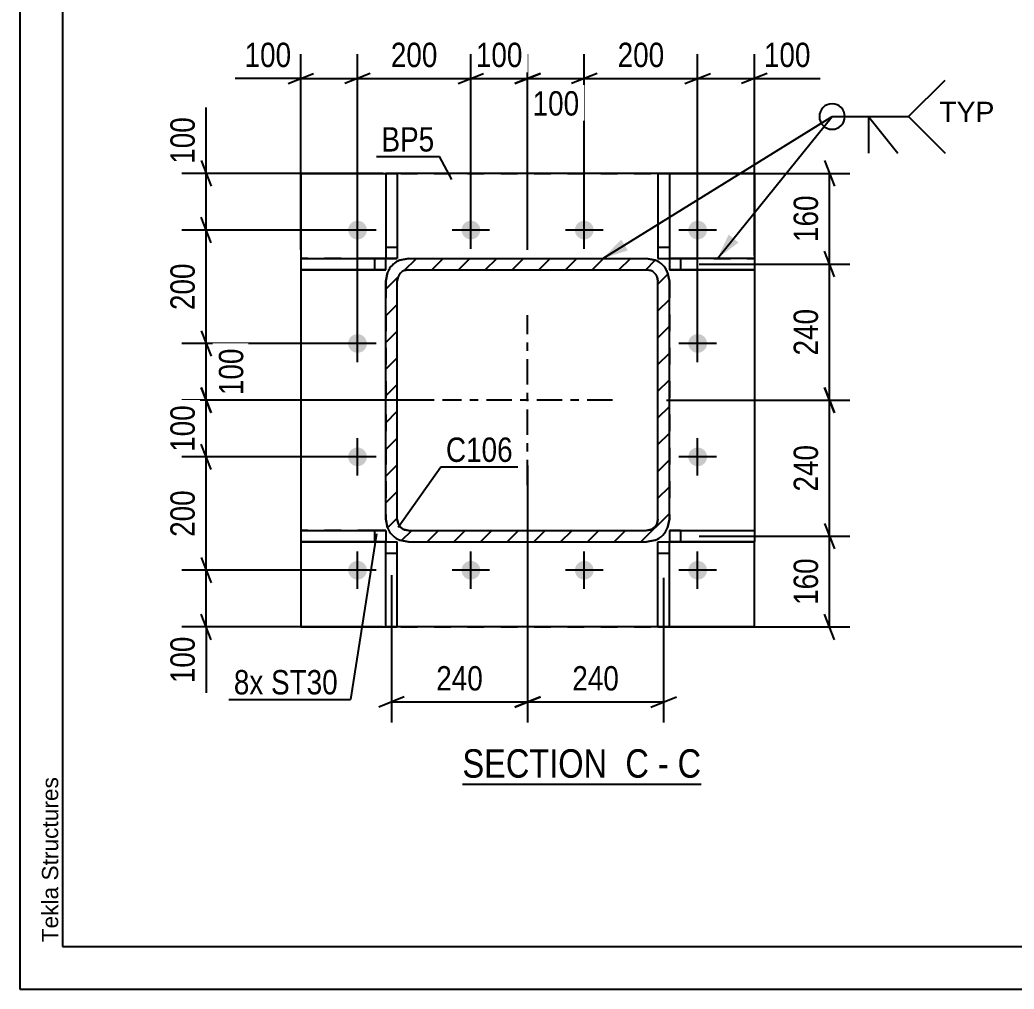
# Model space of a CAD drawing. Header units: millimetres. Extents: x -132 to 462, y -157 to 263.
# Drawn here: x -132.1 to -15.1, y -157 to -43 of the extents above; entities that cross this region are included whole.
import ezdxf

# ---------------------------------------------------------------- set-up
doc = ezdxf.new("R2010")
doc.units = ezdxf.units.MM
doc.linetypes.add('DXK_LINE_DOT2', pattern=[3.9198, 1.9599, -1.9599])
doc.linetypes.add('DXK_LINE_DOT3', pattern=[5.9187, 2.979, -0.9799, 0.9799, -0.9799])
doc.styles.add('Arial', font='ARIAL.TTF', dxfattribs={"height": 0.2})
doc.styles.add('Arial Narrow', font='ARIALN.TTF', dxfattribs={"height": 0.2})

# ---------------------------------------------------------------- blocks, each defined once
blk = doc.blocks.new('Unknown-339278202-1134')
at = {"color": 5, "linetype": 'Continuous'}
for p, q in [((-132.05, 263), (-132.05, -157)), ((-127.05, 258), (-127.05, -152)), ((-127.05, -152), (456.95, -152)), ((-132.05, -157), (461.95, -157))]:
    blk.add_line(p, q, dxfattribs=at)
at = {"color": 174, "linetype": 'Continuous', "style": 'Arial'}
blk.add_text('Tekla Structures', height=1.9102, rotation=90, dxfattribs=at).set_placement((-127.55, -151.5))
blk = doc.blocks.new('Unknown-339278202-11 - 3724')
at = {"color": 6, "linetype": 'Continuous'}
blk.add_line((-80.01, -132.89), (-51.94, -132.89), dxfattribs=at)
at = {"color": 0, "linetype": 'Continuous'}
for points in [[(-61.9, -132.14), (-61.9, -128.64), (-80.01, -128.64), (-80.01, -132.14)], [(-58.08, -132.14), (-58.08, -128.64), (-60.85, -128.64), (-60.85, -132.14)], [(-55.76, -132.14), (-55.76, -128.64), (-57.03, -128.64), (-57.03, -132.14)], [(-51.94, -132.14), (-51.94, -128.64), (-54.71, -128.64), (-54.71, -132.14)]]:
    blk.add_wipeout(points, dxfattribs=at)
at = {"color": 7, "linetype": 'Continuous', "style": 'Arial Narrow'}
for s, p in [('SECTION ', (-80.01, -132.14)), ('C', (-60.85, -132.14)), ('C', (-54.71, -132.14)), ('-', (-57.03, -132.14))]:
    blk.add_text(s, height=3.34, dxfattribs=at).set_placement(p)
blk = doc.blocks.new('Part-339278202-3769 - 3724')
at = {"color": 2, "linetype": 'Continuous'}
for p, q in [((-89.02, -61.09), (-89.02, -71.09)), ((-87.68, -61.09), (-89.02, -61.09)), ((-87.68, -61.09), (-87.68, -71.09)), ((-89.02, -69.75), (-87.68, -69.75)), ((-87.68, -71.09), (-89.02, -71.09)), ((-89.02, -71.09), (-87.68, -71.09))]:
    blk.add_line(p, q, dxfattribs=at)
at = {"color": 7, "linetype": 'DXK_LINE_DOT2'}
for p, q in [((-89.02, -61.09), (-87.68, -61.09)), ((-89.02, -69.75), (-89.02, -69.75)), ((-89.02, -69.75), (-87.68, -69.75)), ((-87.68, -69.75), (-87.68, -69.75)), ((-89.02, -71.09), (-89.02, -71.09)), ((-89.02, -71.09), (-89.02, -71.09))]:
    blk.add_line(p, q, dxfattribs=at)
blk = doc.blocks.new('Part-339278202-3744 - 3724')
at = {"color": 2, "linetype": 'Continuous'}
for p, q in [((-99.02, -103.09), (-99.02, -103.09)), ((-99.02, -103.09), (-90.35, -103.09)), ((-99.02, -103.09), (-99.02, -104.42)), ((-90.35, -103.09), (-89.02, -103.09)), ((-90.35, -103.09), (-90.35, -104.42)), ((-89.02, -103.09), (-89.02, -104.42)), ((-99.02, -104.42), (-90.35, -104.42)), ((-90.35, -104.42), (-99.02, -104.42)), ((-90.35, -104.42), (-89.02, -104.42)), ((-89.02, -104.42), (-90.35, -104.42))]:
    blk.add_line(p, q, dxfattribs=at)
at = {"color": 7, "linetype": 'DXK_LINE_DOT2'}
for p, q in [((-90.35, -103.09), (-99.02, -103.09)), ((-89.02, -103.09), (-90.35, -103.09)), ((-89.02, -103.09), (-89.02, -103.09)), ((-90.35, -104.42), (-90.35, -104.42)), ((-89.02, -104.42), (-89.02, -104.42)), ((-89.02, -104.42), (-89.02, -104.42))]:
    blk.add_line(p, q, dxfattribs=at)
blk = doc.blocks.new('Part-339278202-3749 - 3724')
at = {"color": 2, "linetype": 'Continuous'}
for p, q in [((-99.02, -71.09), (-99.02, -71.09)), ((-99.02, -71.09), (-90.35, -71.09)), ((-99.02, -71.09), (-99.02, -72.42)), ((-90.35, -71.09), (-89.02, -71.09)), ((-90.35, -71.09), (-90.35, -72.42)), ((-89.02, -72.42), (-89.02, -71.09)), ((-99.02, -72.42), (-90.35, -72.42)), ((-90.35, -72.42), (-99.02, -72.42)), ((-90.35, -72.42), (-89.02, -72.42)), ((-89.02, -72.42), (-90.35, -72.42)), ((-89.02, -72.42), (-89.02, -72.42))]:
    blk.add_line(p, q, dxfattribs=at)
at = {"color": 7, "linetype": 'DXK_LINE_DOT2'}
for p, q in [((-90.35, -71.09), (-99.02, -71.09)), ((-89.02, -71.09), (-90.35, -71.09)), ((-89.02, -71.09), (-89.02, -71.09)), ((-90.35, -72.42), (-90.35, -72.42))]:
    blk.add_line(p, q, dxfattribs=at)
blk = doc.blocks.new('Part-339278202-3754 - 3724')
at = {"color": 2, "linetype": 'Continuous'}
for p, q in [((-54.35, -103.09), (-55.68, -103.09)), ((-55.68, -103.09), (-55.68, -104.42)), ((-54.35, -103.09), (-54.35, -104.42)), ((-54.35, -103.09), (-45.68, -103.09)), ((-45.68, -103.09), (-45.68, -104.42)), ((-55.68, -104.42), (-54.35, -104.42)), ((-54.35, -104.42), (-55.68, -104.42)), ((-54.35, -104.42), (-45.68, -104.42)), ((-45.68, -104.42), (-54.35, -104.42)), ((-45.68, -104.42), (-45.68, -104.42))]:
    blk.add_line(p, q, dxfattribs=at)
at = {"color": 7, "linetype": 'DXK_LINE_DOT2'}
for p, q in [((-55.68, -103.09), (-54.35, -103.09)), ((-54.35, -103.09), (-45.68, -103.09)), ((-55.68, -104.42), (-55.68, -104.42)), ((-55.68, -104.42), (-55.68, -104.42)), ((-54.35, -104.42), (-54.35, -104.42)), ((-45.68, -104.42), (-45.68, -104.42))]:
    blk.add_line(p, q, dxfattribs=at)
blk = doc.blocks.new('Part-339278202-3759 - 3724')
at = {"color": 2, "linetype": 'Continuous'}
for p, q in [((-54.35, -71.09), (-55.68, -71.09)), ((-55.68, -71.09), (-55.68, -72.42)), ((-54.35, -71.09), (-54.35, -72.42)), ((-45.68, -71.09), (-54.35, -71.09)), ((-45.68, -71.09), (-45.68, -72.42)), ((-55.68, -72.42), (-54.35, -72.42)), ((-54.35, -72.42), (-55.68, -72.42)), ((-55.68, -72.42), (-55.68, -72.42)), ((-55.68, -72.42), (-55.68, -72.42)), ((-54.35, -72.42), (-45.68, -72.42)), ((-45.68, -72.42), (-54.35, -72.42)), ((-45.68, -72.42), (-45.68, -72.42))]:
    blk.add_line(p, q, dxfattribs=at)
at = {"color": 7, "linetype": 'DXK_LINE_DOT2'}
for p, q in [((-55.68, -71.09), (-54.35, -71.09)), ((-54.35, -71.09), (-45.68, -71.09)), ((-54.35, -72.42), (-54.35, -72.42)), ((-45.68, -72.42), (-45.68, -72.42))]:
    blk.add_line(p, q, dxfattribs=at)
blk = doc.blocks.new('Part-339278202-3764 - 3724')
at = {"color": 2, "linetype": 'Continuous'}
for p, q in [((-57.02, -61.09), (-57.02, -71.09)), ((-55.68, -61.09), (-57.02, -61.09)), ((-55.68, -61.09), (-55.68, -71.09)), ((-57.02, -69.75), (-55.68, -69.75)), ((-57.02, -71.09), (-55.68, -71.09)), ((-57.02, -71.09), (-55.68, -71.09))]:
    blk.add_line(p, q, dxfattribs=at)
at = {"color": 7, "linetype": 'DXK_LINE_DOT2'}
for p, q in [((-57.02, -61.09), (-55.68, -61.09)), ((-57.02, -69.75), (-55.68, -69.75)), ((-55.68, -71.09), (-55.68, -71.09))]:
    blk.add_line(p, q, dxfattribs=at)
blk = doc.blocks.new('Part-339278202-3774 - 3724')
at = {"color": 2, "linetype": 'Continuous'}
for p, q in [((-57.02, -104.42), (-55.68, -104.42)), ((-57.02, -114.42), (-57.02, -104.42)), ((-55.68, -114.42), (-55.68, -104.42)), ((-57.02, -105.75), (-55.68, -105.75)), ((-57.02, -114.42), (-55.68, -114.42))]:
    blk.add_line(p, q, dxfattribs=at)
at = {"color": 7, "linetype": 'DXK_LINE_DOT2'}
for p, q in [((-57.02, -104.42), (-55.68, -104.42)), ((-57.02, -105.75), (-55.68, -105.75)), ((-55.68, -114.42), (-57.02, -114.42))]:
    blk.add_line(p, q, dxfattribs=at)
blk = doc.blocks.new('Part-339278202-3779 - 3724')
at = {"color": 2, "linetype": 'Continuous'}
for p, q in [((-89.02, -104.42), (-87.68, -104.42)), ((-89.02, -114.42), (-89.02, -104.42)), ((-87.68, -114.42), (-87.68, -104.42)), ((-89.02, -105.75), (-87.68, -105.75)), ((-89.02, -114.42), (-87.68, -114.42))]:
    blk.add_line(p, q, dxfattribs=at)
at = {"color": 7, "linetype": 'DXK_LINE_DOT2'}
for p, q in [((-89.02, -104.42), (-87.68, -104.42)), ((-89.02, -105.75), (-87.68, -105.75)), ((-87.68, -114.42), (-89.02, -114.42))]:
    blk.add_line(p, q, dxfattribs=at)
blk = doc.blocks.new('Part-339278202-3784 - 3724')
at = {"linetype": 'Continuous'}
h = blk.add_hatch(dxfattribs=at)
h.set_pattern_fill('', scale=0.7, style=0, pattern_type=0)
h.set_pattern_definition([(45, (-88.8143, -102.772), (-1.57154, 1.57154), [])])
h.paths.add_polyline_path([(-89.02, -101.75), (-88.81, -102.77), (-88.24, -103.64), (-87.37, -104.22), (-86.35, -104.42), (-58.35, -104.42), (-57.33, -104.22), (-56.47, -103.64), (-55.89, -102.77), (-55.68, -101.75), (-55.68, -73.75), (-55.89, -72.73), (-56.47, -71.87), (-57.33, -71.29), (-58.35, -71.08), (-86.35, -71.08), (-87.37, -71.29), (-88.24, -71.87), (-88.81, -72.73), (-89.02, -73.75)])
h.paths.add_polyline_path([(-87.58, -73.24), (-87.29, -72.81), (-86.86, -72.52), (-86.35, -72.42), (-58.35, -72.42), (-57.84, -72.52), (-57.41, -72.81), (-57.12, -73.24), (-57.02, -73.75), (-57.02, -101.75), (-57.12, -102.26), (-57.41, -102.69), (-57.84, -102.98), (-58.35, -103.08), (-86.35, -103.08), (-86.86, -102.98), (-87.29, -102.69), (-87.58, -102.26), (-87.68, -101.75), (-87.68, -73.75)])
at = {"color": 2, "linetype": 'Continuous'}
for p, q in [((-86.35, -71.08), (-87.37, -71.29)), ((-86.35, -71.08), (-58.35, -71.08)), ((-57.33, -71.29), (-58.35, -71.08)), ((-86.35, -72.42), (-86.86, -72.52)), ((-86.86, -72.52), (-86.35, -72.42)), ((-86.35, -72.42), (-86.35, -72.42)), ((-86.35, -72.42), (-58.35, -72.42)), ((-86.35, -72.42), (-58.35, -72.42)), ((-58.35, -72.42), (-58.35, -72.42)), ((-57.84, -72.52), (-58.35, -72.42)), ((-58.35, -72.42), (-57.84, -72.52)), ((-88.81, -72.73), (-89.02, -73.75)), ((-87.68, -73.75), (-87.58, -73.24)), ((-57.12, -73.24), (-57.02, -73.75)), ((-55.68, -73.75), (-55.89, -72.73)), ((-89.02, -101.75), (-89.02, -73.75)), ((-87.68, -101.75), (-87.68, -73.75)), ((-57.02, -101.75), (-57.02, -73.75)), ((-55.68, -101.75), (-55.68, -73.75)), ((-89.02, -101.75), (-88.81, -102.77)), ((-88.81, -102.77), (-88.82, -102.77)), ((-88.81, -102.77), (-88.81, -102.77)), ((-87.58, -102.26), (-87.68, -101.75)), ((-57.02, -101.75), (-57.12, -102.26)), ((-55.89, -102.77), (-55.68, -101.75)), ((-55.89, -102.77), (-55.89, -102.77)), ((-55.89, -102.77), (-55.89, -102.77)), ((-86.35, -103.08), (-86.86, -102.98)), ((-86.35, -103.08), (-58.35, -103.08)), ((-57.84, -102.98), (-58.35, -103.08)), ((-86.35, -104.42), (-87.37, -104.22)), ((-87.37, -104.22), (-86.35, -104.42)), ((-86.35, -104.42), (-58.35, -104.42)), ((-86.35, -104.42), (-86.35, -104.42)), ((-86.35, -104.42), (-58.35, -104.42)), ((-57.33, -104.22), (-58.35, -104.42)), ((-58.35, -104.42), (-57.33, -104.22)), ((-58.35, -104.42), (-58.35, -104.42))]:
    blk.add_line(p, q, dxfattribs=at)
at = {"color": 7, "linetype": 'DXK_LINE_DOT2'}
for p, q in [((-87.37, -71.29), (-86.35, -71.09)), ((-86.35, -71.09), (-86.35, -71.08)), ((-86.35, -71.09), (-58.35, -71.09)), ((-58.35, -71.09), (-58.35, -71.08)), ((-58.35, -71.09), (-57.33, -71.29)), ((-89.02, -73.75), (-88.81, -72.73)), ((-87.58, -73.24), (-87.68, -73.75)), ((-87.58, -73.24), (-87.58, -73.24)), ((-57.12, -73.24), (-57.12, -73.24)), ((-57.02, -73.75), (-57.12, -73.24)), ((-55.89, -72.73), (-55.68, -73.75)), ((-89.02, -73.75), (-89.02, -101.75)), ((-87.68, -73.75), (-87.68, -73.75)), ((-87.68, -101.75), (-87.68, -73.75)), ((-57.02, -73.75), (-57.02, -73.75)), ((-57.02, -101.75), (-57.02, -73.75)), ((-55.68, -73.75), (-55.68, -101.75)), ((-88.82, -102.77), (-89.02, -101.75)), ((-87.68, -101.75), (-87.68, -101.75)), ((-87.68, -101.75), (-87.58, -102.26)), ((-57.12, -102.26), (-57.02, -101.75)), ((-57.02, -101.75), (-57.02, -101.75)), ((-55.68, -101.75), (-55.89, -102.77)), ((-86.86, -102.99), (-86.35, -103.09)), ((-86.35, -103.09), (-86.35, -103.08)), ((-86.35, -103.09), (-58.35, -103.09)), ((-58.35, -103.09), (-57.84, -102.99)), ((-58.35, -103.09), (-58.35, -103.08))]:
    blk.add_line(p, q, dxfattribs=at)
at = {"color": 7, "linetype": 'DXK_LINE_DOT3'}
for p, q in [((-72.35, -97.75), (-72.35, -77.75)), ((-62.35, -87.75), (-82.35, -87.75))]:
    blk.add_line(p, q, dxfattribs=at)
at = {"color": 7, "linetype": 'DXK_LINE_DOT2'}
for centre, radius, start, end in [((-86.35, -73.75), 2.67, 112.5, 157.5), ((-58.35, -73.75), 2.67, 22.5, 67.5), ((-86.35, -101.75), 1.33, 202.5, 247.5), ((-58.35, -101.75), 1.33, 292.5, 337.5)]:
    blk.add_arc(centre, radius, start, end, dxfattribs=at)
at = {"color": 2, "linetype": 'Continuous'}
for centre, radius, start, end in [((-86.35, -73.75), 2.67, 112.5, 157.5), ((-58.35, -73.75), 2.67, 22.5, 67.5), ((-86.35, -73.75), 1.33, 112.5, 157.5), ((-86.35, -73.75), 1.33, 112.5, 157.5), ((-58.35, -73.75), 1.33, 22.5, 67.5), ((-58.35, -73.75), 1.33, 22.5, 67.5), ((-86.35, -101.75), 2.67, 202.5, 247.5), ((-86.35, -101.75), 2.67, 202.5, 247.5), ((-86.35, -101.75), 1.33, 202.5, 247.5), ((-58.35, -101.75), 1.33, 292.5, 337.5), ((-58.35, -101.75), 2.67, 292.5, 337.5), ((-58.35, -101.75), 2.67, 292.5, 337.5)]:
    blk.add_arc(centre, radius, start, end, dxfattribs=at)
blk = doc.blocks.new('Bolt-339278202-3785 - 3724')
at = {"linetype": 'Continuous'}
for points in [[(-92.35, -68.85), (-92.58, -68.83), (-92.8, -68.76), (-93, -68.64), (-93.17, -68.49), (-93.3, -68.3), (-93.4, -68.09), (-93.44, -67.87), (-93.44, -67.64), (-93.4, -67.41), (-93.3, -67.2), (-93.17, -67.02), (-93, -66.86), (-92.8, -66.75), (-92.58, -66.68), (-92.35, -66.65), (-92.12, -66.68), (-91.9, -66.75), (-91.7, -66.86), (-91.53, -67.02), (-91.4, -67.2), (-91.3, -67.41), (-91.26, -67.64), (-91.26, -67.87), (-91.3, -68.09), (-91.4, -68.3), (-91.53, -68.49), (-91.7, -68.64), (-91.9, -68.76), (-92.12, -68.83)], [(-79.02, -68.85), (-79.25, -68.83), (-79.46, -68.76), (-79.66, -68.64), (-79.83, -68.49), (-79.97, -68.3), (-80.06, -68.09), (-80.11, -67.87), (-80.11, -67.64), (-80.06, -67.41), (-79.97, -67.2), (-79.83, -67.02), (-79.66, -66.86), (-79.46, -66.75), (-79.25, -66.68), (-79.02, -66.65), (-78.79, -66.68), (-78.57, -66.75), (-78.37, -66.86), (-78.2, -67.02), (-78.06, -67.2), (-77.97, -67.41), (-77.92, -67.64), (-77.92, -67.87), (-77.97, -68.09), (-78.06, -68.3), (-78.2, -68.49), (-78.37, -68.64), (-78.57, -68.76), (-78.79, -68.83)], [(-65.68, -68.85), (-65.91, -68.83), (-66.13, -68.76), (-66.33, -68.64), (-66.5, -68.49), (-66.64, -68.3), (-66.73, -68.09), (-66.78, -67.87), (-66.78, -67.64), (-66.73, -67.41), (-66.64, -67.2), (-66.5, -67.02), (-66.33, -66.86), (-66.13, -66.75), (-65.91, -66.68), (-65.68, -66.65), (-65.46, -66.68), (-65.24, -66.75), (-65.04, -66.86), (-64.87, -67.02), (-64.73, -67.2), (-64.64, -67.41), (-64.59, -67.64), (-64.59, -67.87), (-64.64, -68.09), (-64.73, -68.3), (-64.87, -68.49), (-65.04, -68.64), (-65.24, -68.76), (-65.46, -68.83)], [(-52.35, -68.85), (-52.58, -68.83), (-52.8, -68.76), (-53, -68.64), (-53.17, -68.49), (-53.3, -68.3), (-53.4, -68.09), (-53.44, -67.87), (-53.44, -67.64), (-53.4, -67.41), (-53.3, -67.2), (-53.17, -67.02), (-53, -66.86), (-52.8, -66.75), (-52.58, -66.68), (-52.35, -66.65), (-52.12, -66.68), (-51.9, -66.75), (-51.7, -66.86), (-51.53, -67.02), (-51.4, -67.2), (-51.3, -67.41), (-51.26, -67.64), (-51.26, -67.87), (-51.3, -68.09), (-51.4, -68.3), (-51.53, -68.49), (-51.7, -68.64), (-51.9, -68.76), (-52.12, -68.83)], [(-92.35, -82.19), (-92.58, -82.16), (-92.8, -82.09), (-93, -81.98), (-93.17, -81.82), (-93.3, -81.64), (-93.4, -81.43), (-93.44, -81.2), (-93.44, -80.97), (-93.4, -80.75), (-93.3, -80.54), (-93.17, -80.35), (-93, -80.2), (-92.8, -80.08), (-92.58, -80.01), (-92.35, -79.99), (-92.12, -80.01), (-91.9, -80.08), (-91.7, -80.2), (-91.53, -80.35), (-91.4, -80.54), (-91.3, -80.75), (-91.26, -80.97), (-91.26, -81.2), (-91.3, -81.43), (-91.4, -81.64), (-91.53, -81.82), (-91.7, -81.98), (-91.9, -82.09), (-92.12, -82.16)], [(-52.35, -82.19), (-52.58, -82.16), (-52.8, -82.09), (-53, -81.98), (-53.17, -81.82), (-53.3, -81.64), (-53.4, -81.43), (-53.44, -81.2), (-53.44, -80.97), (-53.4, -80.75), (-53.3, -80.54), (-53.17, -80.35), (-53, -80.2), (-52.8, -80.08), (-52.58, -80.01), (-52.35, -79.99), (-52.12, -80.01), (-51.9, -80.08), (-51.7, -80.2), (-51.53, -80.35), (-51.4, -80.54), (-51.3, -80.75), (-51.26, -80.97), (-51.26, -81.2), (-51.3, -81.43), (-51.4, -81.64), (-51.53, -81.82), (-51.7, -81.98), (-51.9, -82.09), (-52.12, -82.16)], [(-92.35, -95.52), (-92.58, -95.5), (-92.8, -95.43), (-93, -95.31), (-93.17, -95.16), (-93.3, -94.97), (-93.4, -94.76), (-93.44, -94.54), (-93.44, -94.31), (-93.4, -94.08), (-93.3, -93.87), (-93.17, -93.68), (-93, -93.53), (-92.8, -93.42), (-92.58, -93.34), (-92.35, -93.32), (-92.12, -93.34), (-91.9, -93.42), (-91.7, -93.53), (-91.53, -93.68), (-91.4, -93.87), (-91.3, -94.08), (-91.26, -94.31), (-91.26, -94.54), (-91.3, -94.76), (-91.4, -94.97), (-91.53, -95.16), (-91.7, -95.31), (-91.9, -95.43), (-92.12, -95.5)], [(-52.35, -95.52), (-52.58, -95.5), (-52.8, -95.43), (-53, -95.31), (-53.17, -95.16), (-53.3, -94.97), (-53.4, -94.76), (-53.44, -94.54), (-53.44, -94.31), (-53.4, -94.08), (-53.3, -93.87), (-53.17, -93.68), (-53, -93.53), (-52.8, -93.42), (-52.58, -93.34), (-52.35, -93.32), (-52.12, -93.34), (-51.9, -93.42), (-51.7, -93.53), (-51.53, -93.68), (-51.4, -93.87), (-51.3, -94.08), (-51.26, -94.31), (-51.26, -94.54), (-51.3, -94.76), (-51.4, -94.97), (-51.53, -95.16), (-51.7, -95.31), (-51.9, -95.43), (-52.12, -95.5)], [(-92.35, -108.85), (-92.58, -108.83), (-92.8, -108.76), (-93, -108.64), (-93.17, -108.49), (-93.3, -108.3), (-93.4, -108.09), (-93.44, -107.87), (-93.44, -107.64), (-93.4, -107.41), (-93.3, -107.2), (-93.17, -107.02), (-93, -106.86), (-92.8, -106.75), (-92.58, -106.68), (-92.35, -106.65), (-92.12, -106.68), (-91.9, -106.75), (-91.7, -106.86), (-91.53, -107.02), (-91.4, -107.2), (-91.3, -107.41), (-91.26, -107.64), (-91.26, -107.87), (-91.3, -108.09), (-91.4, -108.3), (-91.53, -108.49), (-91.7, -108.64), (-91.9, -108.76), (-92.12, -108.83)], [(-79.02, -108.85), (-79.25, -108.83), (-79.46, -108.76), (-79.66, -108.64), (-79.83, -108.49), (-79.97, -108.3), (-80.06, -108.09), (-80.11, -107.87), (-80.11, -107.64), (-80.06, -107.41), (-79.97, -107.2), (-79.83, -107.02), (-79.66, -106.86), (-79.46, -106.75), (-79.25, -106.68), (-79.02, -106.65), (-78.79, -106.68), (-78.57, -106.75), (-78.37, -106.86), (-78.2, -107.02), (-78.06, -107.2), (-77.97, -107.41), (-77.92, -107.64), (-77.92, -107.87), (-77.97, -108.09), (-78.06, -108.3), (-78.2, -108.49), (-78.37, -108.64), (-78.57, -108.76), (-78.79, -108.83)], [(-65.68, -108.85), (-65.91, -108.83), (-66.13, -108.76), (-66.33, -108.64), (-66.5, -108.49), (-66.64, -108.3), (-66.73, -108.09), (-66.78, -107.87), (-66.78, -107.64), (-66.73, -107.41), (-66.64, -107.2), (-66.5, -107.02), (-66.33, -106.86), (-66.13, -106.75), (-65.91, -106.68), (-65.68, -106.65), (-65.46, -106.68), (-65.24, -106.75), (-65.04, -106.86), (-64.87, -107.02), (-64.73, -107.2), (-64.64, -107.41), (-64.59, -107.64), (-64.59, -107.87), (-64.64, -108.09), (-64.73, -108.3), (-64.87, -108.49), (-65.04, -108.64), (-65.24, -108.76), (-65.46, -108.83)], [(-52.35, -108.85), (-52.58, -108.83), (-52.8, -108.76), (-53, -108.64), (-53.17, -108.49), (-53.3, -108.3), (-53.4, -108.09), (-53.44, -107.87), (-53.44, -107.64), (-53.4, -107.41), (-53.3, -107.2), (-53.17, -107.02), (-53, -106.86), (-52.8, -106.75), (-52.58, -106.68), (-52.35, -106.65), (-52.12, -106.68), (-51.9, -106.75), (-51.7, -106.86), (-51.53, -107.02), (-51.4, -107.2), (-51.3, -107.41), (-51.26, -107.64), (-51.26, -107.87), (-51.3, -108.09), (-51.4, -108.3), (-51.53, -108.49), (-51.7, -108.64), (-51.9, -108.76), (-52.12, -108.83)]]:
    blk.add_hatch(color=1, dxfattribs=at).paths.add_polyline_path(points)
at = {"color": 1, "linetype": 'Continuous'}
for p, q in [((-92.35, -69.95), (-92.35, -65.55)), ((-79.02, -69.95), (-79.02, -65.55)), ((-65.68, -69.95), (-65.68, -65.55)), ((-52.35, -69.95), (-52.35, -65.55)), ((-90.15, -67.75), (-94.55, -67.75)), ((-76.82, -67.75), (-81.22, -67.75)), ((-63.48, -67.75), (-67.88, -67.75)), ((-50.15, -67.75), (-54.55, -67.75)), ((-92.35, -83.29), (-92.35, -78.89)), ((-52.35, -83.29), (-52.35, -78.89)), ((-90.15, -81.09), (-94.55, -81.09)), ((-50.15, -81.09), (-54.55, -81.09)), ((-92.35, -96.62), (-92.35, -92.22)), ((-52.35, -96.62), (-52.35, -92.22)), ((-90.15, -94.42), (-94.55, -94.42)), ((-50.15, -94.42), (-54.55, -94.42)), ((-92.35, -109.95), (-92.35, -105.55)), ((-79.02, -109.95), (-79.02, -105.55)), ((-65.68, -109.95), (-65.68, -105.55)), ((-52.35, -109.95), (-52.35, -105.55)), ((-90.15, -107.75), (-94.55, -107.75)), ((-76.82, -107.75), (-81.22, -107.75)), ((-63.48, -107.75), (-67.88, -107.75)), ((-50.15, -107.75), (-54.55, -107.75))]:
    blk.add_line(p, q, dxfattribs=at)
blk = doc.blocks.new('Part-339278202-3803 - 3724')
at = {"color": 2, "linetype": 'Continuous'}
for p, q in [((-99.02, -61.09), (-89.02, -61.09)), ((-99.02, -61.09), (-99.02, -61.09)), ((-99.02, -61.09), (-99.02, -71.09)), ((-57.02, -61.09), (-87.68, -61.09)), ((-45.68, -61.09), (-55.68, -61.09)), ((-45.68, -61.09), (-45.68, -61.09)), ((-45.68, -61.09), (-45.68, -71.09)), ((-99.02, -72.42), (-99.02, -103.09)), ((-45.68, -72.42), (-45.68, -103.09)), ((-99.02, -104.42), (-99.02, -114.42)), ((-45.68, -114.42), (-45.68, -104.42)), ((-99.02, -114.42), (-89.02, -114.42)), ((-57.02, -114.42), (-87.68, -114.42)), ((-45.68, -114.42), (-55.68, -114.42))]:
    blk.add_line(p, q, dxfattribs=at)
at = {"color": 7, "linetype": 'DXK_LINE_DOT2'}
for p, q in [((-99.02, -61.09), (-45.68, -61.09)), ((-89.02, -61.09), (-87.68, -61.09)), ((-55.68, -61.09), (-57.02, -61.09)), ((-99.02, -71.09), (-99.02, -72.42)), ((-45.68, -71.09), (-45.68, -72.42)), ((-99.02, -103.09), (-99.02, -104.42)), ((-45.68, -103.09), (-45.68, -104.42)), ((-99.02, -114.42), (-45.68, -114.42)), ((-89.02, -114.42), (-87.68, -114.42)), ((-55.68, -114.42), (-57.02, -114.42))]:
    blk.add_line(p, q, dxfattribs=at)
blk = doc.blocks.new('StraightDimension-339278202-7070 - 3724')
at = {"color": 7, "linetype": 'Continuous'}
for p, q in [((-37.45, -102.25), (-36.25, -105.25)), ((-52.19, -103.75), (-34.45, -103.75)), ((-36.85, -114.42), (-36.85, -103.75)), ((-36.25, -115.92), (-37.45, -112.92)), ((-54.68, -114.42), (-34.45, -114.42))]:
    blk.add_line(p, q, dxfattribs=at)
at = {"color": 0}
blk.add_wipeout([(-37.6, -105.74), (-41.8, -105.74), (-41.8, -112.43), (-37.6, -112.43)], dxfattribs=at)
at = {"color": 3, "style": 'Arial Narrow'}
blk.add_text('160', height=2.863, rotation=90.0002, dxfattribs=at).set_placement((-38.2, -111.83))
blk = doc.blocks.new('StraightDimension-339278202-7069 - 3724')
at = {"color": 7, "linetype": 'Continuous'}
for p, q in [((-36.25, -89.25), (-37.45, -86.25)), ((-56.02, -87.75), (-34.45, -87.75)), ((-36.85, -103.75), (-36.85, -87.75)), ((-37.45, -102.25), (-36.25, -105.25)), ((-52.19, -103.75), (-34.45, -103.75))]:
    blk.add_line(p, q, dxfattribs=at)
at = {"color": 0}
blk.add_wipeout([(-37.6, -92.41), (-41.8, -92.41), (-41.8, -99.1), (-37.6, -99.1)], dxfattribs=at)
at = {"color": 3, "style": 'Arial Narrow'}
blk.add_text('240', height=2.863, rotation=90.0002, dxfattribs=at).set_placement((-38.2, -98.5))
blk = doc.blocks.new('StraightDimension-339278202-3936 - 3724')
at = {"color": 7, "linetype": 'Continuous'}
for p, q in [((-99.02, -70.09), (-99.02, -47.09)), ((-92.35, -80.09), (-92.35, -47.09)), ((-99.02, -49.94), (-106.75, -49.94)), ((-99.02, -49.94), (-106.75, -49.94)), ((-100.52, -50.54), (-97.52, -49.34)), ((-99.02, -49.94), (-92.35, -49.94)), ((-90.85, -49.34), (-93.85, -50.54))]:
    blk.add_line(p, q, dxfattribs=at)
at = {"color": 0}
blk.add_wipeout([(-99.54, -49.19), (-99.54, -44.99), (-106.23, -44.99), (-106.23, -49.19)], dxfattribs=at)
at = {"color": 3, "style": 'Arial Narrow'}
blk.add_text('100', height=2.863, dxfattribs=at).set_placement((-105.63, -48.59))
blk = doc.blocks.new('StraightDimension-339278202-6910 - 3724')
at = {"color": 7, "linetype": 'Continuous'}
for p, q in [((-110.14, -61.09), (-110.14, -53.35)), ((-110.14, -61.09), (-110.14, -53.35)), ((-110.74, -59.59), (-109.54, -62.59)), ((-89.35, -61.09), (-112.99, -61.09)), ((-110.14, -67.75), (-110.14, -61.09)), ((-109.54, -69.25), (-110.74, -66.25)), ((-93.35, -67.75), (-112.99, -67.75))]:
    blk.add_line(p, q, dxfattribs=at)
at = {"color": 0}
blk.add_wipeout([(-110.89, -53.88), (-115.09, -53.88), (-115.09, -60.56), (-110.89, -60.56)], dxfattribs=at)
at = {"color": 3, "style": 'Arial Narrow'}
blk.add_text('100', height=2.863, rotation=90.0002, dxfattribs=at).set_placement((-111.49, -59.96))
blk = doc.blocks.new('StraightDimension-339278202-3867 - 3724')
at = {"color": 7, "linetype": 'Continuous'}
for p, q in [((-72.35, -95.42), (-72.35, -125.64)), ((-56.35, -108.63), (-56.35, -125.64)), ((-70.85, -122.64), (-73.85, -123.84)), ((-57.85, -123.84), (-54.85, -122.64)), ((-72.35, -123.24), (-56.35, -123.24))]:
    blk.add_line(p, q, dxfattribs=at)
at = {"color": 0}
blk.add_wipeout([(-61.01, -122.49), (-61.01, -118.29), (-67.69, -118.29), (-67.69, -122.49)], dxfattribs=at)
at = {"color": 3, "style": 'Arial Narrow'}
blk.add_text('240', height=2.863, dxfattribs=at).set_placement((-67.09, -121.89))
blk = doc.blocks.new('StraightDimension-339278202-3883 - 3724')
at = {"color": 7, "linetype": 'Continuous'}
for p, q in [((-72.35, -95.42), (-72.35, -125.64)), ((-88.35, -108.33), (-88.35, -125.64)), ((-86.85, -122.64), (-89.85, -123.84)), ((-73.85, -123.84), (-70.85, -122.64)), ((-88.35, -123.24), (-72.35, -123.24))]:
    blk.add_line(p, q, dxfattribs=at)
at = {"color": 0}
blk.add_wipeout([(-77.01, -122.49), (-77.01, -118.29), (-83.69, -118.29), (-83.69, -122.49)], dxfattribs=at)
at = {"color": 3, "style": 'Arial Narrow'}
blk.add_text('240', height=2.863, dxfattribs=at).set_placement((-83.09, -121.89))
blk = doc.blocks.new('StraightDimension-339278202-6911 - 3724')
at = {"color": 7, "linetype": 'Continuous'}
for p, q in [((-109.54, -69.25), (-110.74, -66.25)), ((-93.35, -67.75), (-112.99, -67.75)), ((-110.14, -81.09), (-110.14, -67.75)), ((-110.74, -79.59), (-109.54, -82.59)), ((-93.35, -81.09), (-112.99, -81.09))]:
    blk.add_line(p, q, dxfattribs=at)
at = {"color": 0}
blk.add_wipeout([(-110.89, -71.08), (-115.09, -71.08), (-115.09, -77.76), (-110.89, -77.76)], dxfattribs=at)
at = {"color": 3, "style": 'Arial Narrow'}
blk.add_text('200', height=2.863, rotation=90.0002, dxfattribs=at).set_placement((-111.49, -77.16))
blk = doc.blocks.new('StraightDimension-339278202-3900 - 3724')
at = {"color": 7, "linetype": 'Continuous'}
for p, q in [((-52.35, -80.09), (-52.35, -47.09)), ((-45.68, -70.75), (-45.68, -47.09)), ((-53.85, -50.54), (-50.85, -49.34)), ((-52.35, -49.94), (-45.68, -49.94)), ((-44.18, -49.34), (-47.18, -50.54)), ((-45.68, -49.94), (-37.95, -49.94)), ((-45.68, -49.94), (-37.95, -49.94))]:
    blk.add_line(p, q, dxfattribs=at)
at = {"color": 0}
blk.add_wipeout([(-38.47, -49.19), (-38.47, -44.99), (-45.16, -44.99), (-45.16, -49.19)], dxfattribs=at)
at = {"color": 3, "style": 'Arial Narrow'}
blk.add_text('100', height=2.863, dxfattribs=at).set_placement((-44.56, -48.59))
blk = doc.blocks.new('StraightDimension-339278202-3910 - 3724')
at = {"color": 7, "linetype": 'Continuous'}
for p, q in [((-65.68, -66.75), (-65.68, -47.09)), ((-52.35, -80.09), (-52.35, -47.09)), ((-64.18, -49.34), (-67.18, -50.54)), ((-65.68, -49.94), (-52.35, -49.94)), ((-53.85, -50.54), (-50.85, -49.34))]:
    blk.add_line(p, q, dxfattribs=at)
at = {"color": 0}
blk.add_wipeout([(-55.68, -49.19), (-55.68, -44.99), (-62.36, -44.99), (-62.36, -49.19)], dxfattribs=at)
at = {"color": 3, "style": 'Arial Narrow'}
blk.add_text('200', height=2.863, dxfattribs=at).set_placement((-61.76, -48.59))
blk = doc.blocks.new('StraightDimension-339278202-7068 - 3724')
at = {"color": 7, "linetype": 'Continuous'}
for p, q in [((-36.25, -73.25), (-37.45, -70.25)), ((-52.19, -71.75), (-34.45, -71.75)), ((-36.85, -87.75), (-36.85, -71.75)), ((-37.45, -86.25), (-36.25, -89.25)), ((-56.02, -87.75), (-34.45, -87.75))]:
    blk.add_line(p, q, dxfattribs=at)
at = {"color": 0}
blk.add_wipeout([(-37.6, -76.41), (-41.8, -76.41), (-41.8, -83.1), (-37.6, -83.1)], dxfattribs=at)
at = {"color": 3, "style": 'Arial Narrow'}
blk.add_text('240', height=2.863, rotation=90.0002, dxfattribs=at).set_placement((-38.2, -82.5))
blk = doc.blocks.new('StraightDimension-339278202-3920 - 3724')
at = {"color": 7, "linetype": 'Continuous'}
for p, q in [((-72.35, -70.09), (-72.35, -47.54)), ((-65.68, -66.75), (-65.68, -47.54)), ((-73.85, -50.54), (-70.85, -49.34)), ((-72.35, -49.94), (-65.68, -49.94)), ((-64.18, -49.34), (-67.18, -50.54))]:
    blk.add_line(p, q, dxfattribs=at)
at = {"color": 0}
blk.add_wipeout([(-65.68, -54.89), (-65.68, -50.69), (-72.36, -50.69), (-72.36, -54.89)], dxfattribs=at)
at = {"color": 3, "style": 'Arial Narrow'}
blk.add_text('100', height=2.863, dxfattribs=at).set_placement((-71.76, -54.29))
blk = doc.blocks.new('StraightDimension-339278202-3928 - 3724')
at = {"color": 7, "linetype": 'Continuous'}
for p, q in [((-79.02, -66.75), (-79.02, -47.09)), ((-72.35, -70.09), (-72.35, -47.09)), ((-80.52, -50.54), (-77.52, -49.34)), ((-79.02, -49.94), (-72.35, -49.94)), ((-70.85, -49.34), (-73.85, -50.54))]:
    blk.add_line(p, q, dxfattribs=at)
at = {"color": 0}
blk.add_wipeout([(-72.34, -49.19), (-72.34, -44.99), (-79.03, -44.99), (-79.03, -49.19)], dxfattribs=at)
at = {"color": 3, "style": 'Arial Narrow'}
blk.add_text('100', height=2.863, dxfattribs=at).set_placement((-78.43, -48.59))
blk = doc.blocks.new('StraightDimension-339278202-3946 - 3724')
at = {"color": 7, "linetype": 'Continuous'}
for p, q in [((-92.35, -80.09), (-92.35, -47.09)), ((-79.02, -66.75), (-79.02, -47.09)), ((-90.85, -49.34), (-93.85, -50.54)), ((-92.35, -49.94), (-79.02, -49.94)), ((-80.52, -50.54), (-77.52, -49.34))]:
    blk.add_line(p, q, dxfattribs=at)
at = {"color": 0}
blk.add_wipeout([(-82.34, -49.19), (-82.34, -44.99), (-89.03, -44.99), (-89.03, -49.19)], dxfattribs=at)
at = {"color": 3, "style": 'Arial Narrow'}
blk.add_text('200', height=2.863, dxfattribs=at).set_placement((-88.43, -48.59))
blk = doc.blocks.new('StraightDimension-339278202-6912 - 3724')
at = {"color": 7, "linetype": 'Continuous'}
for p, q in [((-110.74, -79.59), (-109.54, -82.59)), ((-93.35, -81.09), (-112.54, -81.09)), ((-110.14, -87.75), (-110.14, -81.09)), ((-109.54, -89.25), (-110.74, -86.25)), ((-83.35, -87.75), (-112.54, -87.75))]:
    blk.add_line(p, q, dxfattribs=at)
at = {"color": 0}
blk.add_wipeout([(-105.19, -81.08), (-109.39, -81.08), (-109.39, -87.76), (-105.19, -87.76)], dxfattribs=at)
at = {"color": 3, "style": 'Arial Narrow'}
blk.add_text('100', height=2.863, rotation=90.0002, dxfattribs=at).set_placement((-105.79, -87.16))
blk = doc.blocks.new('StraightDimension-339278202-6913 - 3724')
at = {"color": 7, "linetype": 'Continuous'}
for p, q in [((-110.74, -86.25), (-109.54, -89.25)), ((-83.35, -87.75), (-112.99, -87.75)), ((-110.14, -94.42), (-110.14, -87.75)), ((-109.54, -95.92), (-110.74, -92.92)), ((-93.35, -94.42), (-112.99, -94.42))]:
    blk.add_line(p, q, dxfattribs=at)
at = {"color": 0}
blk.add_wipeout([(-110.89, -87.75), (-115.09, -87.75), (-115.09, -94.43), (-110.89, -94.43)], dxfattribs=at)
at = {"color": 3, "style": 'Arial Narrow'}
blk.add_text('100', height=2.863, rotation=90.0002, dxfattribs=at).set_placement((-111.49, -93.83))
blk = doc.blocks.new('StraightDimension-339278202-6914 - 3724')
at = {"color": 7, "linetype": 'Continuous'}
for p, q in [((-109.54, -95.92), (-110.74, -92.92)), ((-93.35, -94.42), (-112.99, -94.42)), ((-110.14, -107.75), (-110.14, -94.42)), ((-110.74, -106.25), (-109.54, -109.25)), ((-93.35, -107.75), (-112.99, -107.75))]:
    blk.add_line(p, q, dxfattribs=at)
at = {"color": 0}
blk.add_wipeout([(-110.89, -97.75), (-115.09, -97.75), (-115.09, -104.43), (-110.89, -104.43)], dxfattribs=at)
at = {"color": 3, "style": 'Arial Narrow'}
blk.add_text('200', height=2.863, rotation=90.0002, dxfattribs=at).set_placement((-111.49, -103.83))
blk = doc.blocks.new('StraightDimension-339278202-6915 - 3724')
at = {"color": 7, "linetype": 'Continuous'}
for p, q in [((-110.74, -106.25), (-109.54, -109.25)), ((-93.35, -107.75), (-112.99, -107.75)), ((-110.14, -114.42), (-110.14, -107.75)), ((-109.54, -115.92), (-110.74, -112.92)), ((-89.35, -114.42), (-112.99, -114.42)), ((-110.14, -114.42), (-110.14, -122.16)), ((-110.14, -114.42), (-110.14, -122.16))]:
    blk.add_line(p, q, dxfattribs=at)
at = {"color": 0}
blk.add_wipeout([(-110.89, -114.95), (-115.09, -114.95), (-115.09, -121.63), (-110.89, -121.63)], dxfattribs=at)
at = {"color": 3, "style": 'Arial Narrow'}
blk.add_text('100', height=2.863, rotation=90.0002, dxfattribs=at).set_placement((-111.49, -121.03))
blk = doc.blocks.new('StraightDimension-339278202-7067 - 3724')
at = {"color": 7, "linetype": 'Continuous'}
for p, q in [((-37.45, -59.59), (-36.25, -62.59)), ((-54.68, -61.09), (-34.45, -61.09)), ((-36.85, -71.75), (-36.85, -61.09)), ((-36.25, -73.25), (-37.45, -70.25)), ((-52.19, -71.75), (-34.45, -71.75))]:
    blk.add_line(p, q, dxfattribs=at)
at = {"color": 0}
blk.add_wipeout([(-37.6, -63.08), (-41.8, -63.08), (-41.8, -69.76), (-37.6, -69.76)], dxfattribs=at)
at = {"color": 3, "style": 'Arial Narrow'}
blk.add_text('160', height=2.863, rotation=90.0002, dxfattribs=at).set_placement((-38.2, -69.16))
blk = doc.blocks.new('Mark-339278202-3780 - 3724')
at = {"color": 30, "linetype": 'Continuous'}
for p, q in [((-87.55, -102.7), (-82.55, -95.61)), ((-82.55, -95.61), (-73.5, -95.61))]:
    blk.add_line(p, q, dxfattribs=at)
at = {"color": 0}
blk.add_wipeout([(-74.1, -95.01), (-74.1, -92.01), (-81.95, -92.01), (-81.95, -95.01)], dxfattribs=at)
blk.add_wipeout([(-74.1, -95.01), (-74.1, -92.01), (-81.95, -92.01), (-81.95, -95.01)], dxfattribs=at)
at = {"color": 3, "style": 'Arial Narrow'}
blk.add_text('C106', height=2.863, dxfattribs=at).set_placement((-81.95, -95.01))
blk = doc.blocks.new('WeldMark-339278202-3991 - 3724')
at = {"linetype": 'Continuous'}
for points in [[(-60.56, -70.15), (-63.5, -71.09), (-61.34, -68.87)], [(-47.55, -69.22), (-50.02, -71.09), (-48.71, -68.28)]]:
    blk.add_hatch(color=30, dxfattribs=at).paths.add_polyline_path(points)
at = {"color": 30, "linetype": 'Continuous'}
for p, q in [((-63.5, -71.09), (-36.54, -54.41)), ((-50.02, -71.09), (-36.54, -54.41)), ((-36.54, -54.41), (-27.54, -54.41))]:
    blk.add_line(p, q, dxfattribs=at)
at = {"color": 3, "linetype": 'Continuous'}
for q in [(-28.82, -58.7), (-32.25, -58.7)]:
    blk.add_line((-32.25, -54.41), q, dxfattribs=at)
for start, end in [(90, 270), (270, 90)]:
    blk.add_arc((-36.54, -54.41), 1.5, start, end, dxfattribs=at)
at = {"color": 0, "linetype": 'Continuous'}
blk.add_wipeout([(-17.46, -55.06), (-17.46, -52.56), (-23.94, -52.56), (-23.94, -55.06)], dxfattribs=at)
blk.add_wipeout([(-17.46, -55.06), (-17.46, -52.56), (-23.94, -52.56), (-23.94, -55.06)], dxfattribs=at)
at = {"color": 3, "linetype": 'Continuous'}
for q in [(-23.25, -50.13), (-23.25, -58.7)]:
    blk.add_line((-27.54, -54.41), q, dxfattribs=at)
at = {"color": 3, "linetype": 'Continuous', "style": 'Arial'}
blk.add_text('TYP', height=2.388, dxfattribs=at).set_placement((-23.94, -55.06))
blk = doc.blocks.new('Mark-339278202-3799 - 3724')
at = {"color": 30, "linetype": 'Continuous'}
for p in [(-90.13, -59.12), (-81.25, -61.8)]:
    blk.add_line(p, (-82.72, -59.12), dxfattribs=at)
at = {"color": 0}
blk.add_wipeout([(-83.32, -58.52), (-83.32, -55.52), (-89.53, -55.52), (-89.53, -58.52)], dxfattribs=at)
blk.add_wipeout([(-83.32, -58.52), (-83.32, -55.52), (-89.53, -55.52), (-89.53, -58.52)], dxfattribs=at)
at = {"color": 3, "style": 'Arial Narrow'}
blk.add_text('BP5', height=2.863, dxfattribs=at).set_placement((-89.53, -58.52))
blk = doc.blocks.new('MarkSet-339278202-4041 - 3724')
at = {"color": 30, "linetype": 'Continuous'}
for p in [(-90.11, -103.48), (-107.49, -122.95)]:
    blk.add_line(p, (-93.16, -122.95), dxfattribs=at)
at = {"color": 0}
for points in [[(-103.42, -122.35), (-103.42, -119.35), (-106.89, -119.35), (-106.89, -122.35)], [(-94.66, -122.35), (-94.66, -119.35), (-102.52, -119.35), (-102.52, -122.35)]]:
    blk.add_wipeout(points, dxfattribs=at)
for points in [[(-103.42, -122.35), (-103.42, -119.35), (-106.89, -119.35), (-106.89, -122.35)], [(-94.66, -122.35), (-94.66, -119.35), (-102.52, -119.35), (-102.52, -122.35)]]:
    blk.add_wipeout(points, dxfattribs=at)
at = {"color": 3, "style": 'Arial Narrow'}
for s, p in [('8x', (-106.89, -122.35)), ('ST30', (-102.52, -122.35))]:
    blk.add_text(s, height=2.863, dxfattribs=at).set_placement(p)

msp = doc.modelspace()

# ---------------------------------------------------------------- block references
for name in ['Unknown-339278202-1134', 'Part-339278202-3803 - 3724', 'Part-339278202-3769 - 3724', 'Part-339278202-3764 - 3724', 'Bolt-339278202-3785 - 3724', 'Part-339278202-3749 - 3724', 'Part-339278202-3784 - 3724', 'Part-339278202-3759 - 3724', 'Part-339278202-3744 - 3724', 'Part-339278202-3754 - 3724', 'Part-339278202-3779 - 3724', 'Part-339278202-3774 - 3724']:
    msp.add_blockref(name, (0, 0))

# ---------------------------------------------------------------- next in the draw order: block references
for name in ['StraightDimension-339278202-3936 - 3724', 'StraightDimension-339278202-3900 - 3724', 'StraightDimension-339278202-7070 - 3724', 'Unknown-339278202-11 - 3724']:
    msp.add_blockref(name, (0, 0))

# ---------------------------------------------------------------- next in the draw order: block references
for name in ['StraightDimension-339278202-3910 - 3724', 'StraightDimension-339278202-6910 - 3724', 'StraightDimension-339278202-7069 - 3724']:
    msp.add_blockref(name, (0, 0))

# ---------------------------------------------------------------- next in the draw order: block references
for name in ['StraightDimension-339278202-3920 - 3724', 'StraightDimension-339278202-6911 - 3724', 'StraightDimension-339278202-7068 - 3724', 'StraightDimension-339278202-3867 - 3724']:
    msp.add_blockref(name, (0, 0))

# ---------------------------------------------------------------- next in the draw order: block references
for name in ['StraightDimension-339278202-3928 - 3724', 'StraightDimension-339278202-7067 - 3724', 'StraightDimension-339278202-3883 - 3724']:
    msp.add_blockref(name, (0, 0))

# ---------------------------------------------------------------- next in the draw order: block references
for name in ['StraightDimension-339278202-3946 - 3724', 'WeldMark-339278202-3991 - 3724']:
    msp.add_blockref(name, (0, 0))

# ---------------------------------------------------------------- next in the draw order: block references
for name in ['Mark-339278202-3799 - 3724', 'StraightDimension-339278202-6912 - 3724']:
    msp.add_blockref(name, (0, 0))

# ---------------------------------------------------------------- next in the draw order: block references
msp.add_blockref('StraightDimension-339278202-6913 - 3724', (0, 0))

# ---------------------------------------------------------------- next in the draw order: block references
for name in ['Mark-339278202-3780 - 3724', 'StraightDimension-339278202-6914 - 3724']:
    msp.add_blockref(name, (0, 0))

# ---------------------------------------------------------------- next in the draw order: block references
msp.add_blockref('StraightDimension-339278202-6915 - 3724', (0, 0))

# ---------------------------------------------------------------- next in the draw order: block references
msp.add_blockref('MarkSet-339278202-4041 - 3724', (0, 0))

doc.saveas('drawing.dxf')
